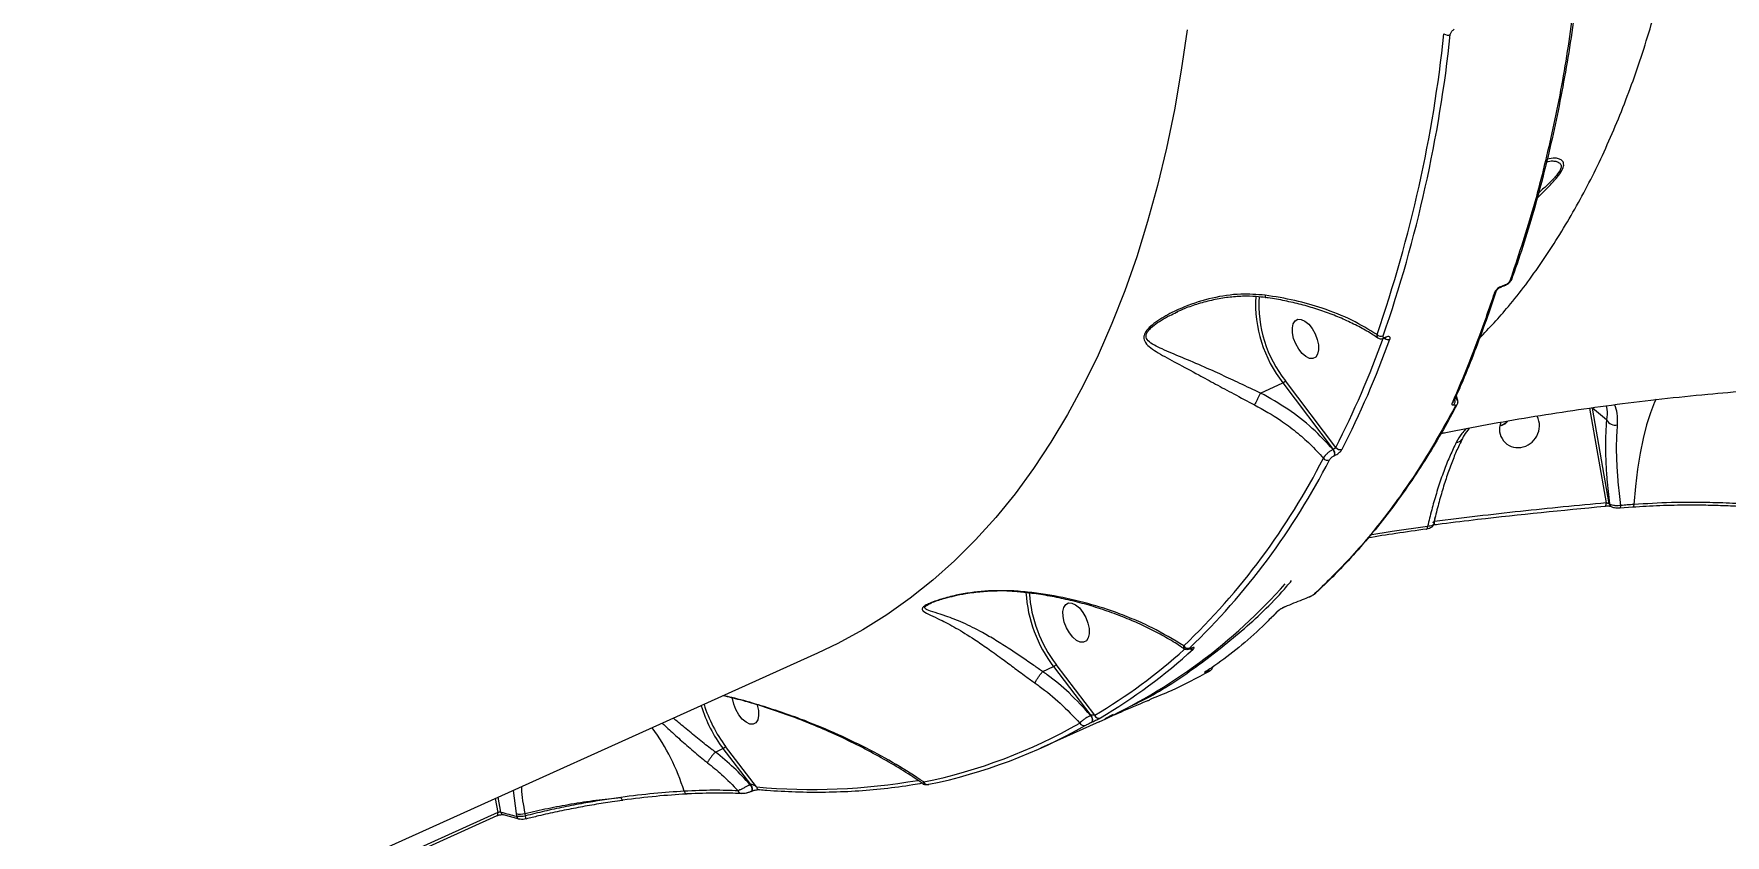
# Model space of a CAD drawing. Header units: millimetres. Extents: x -8422 to 28150, y -6982 to 5510.
# Drawn here: x 3751.2 to 4112, y 1396.4 to 1567.2 of the extents above; entities that cross this region are included whole.
import ezdxf

# ---------------------------------------------------------------- set-up
doc = ezdxf.new("R2010")
doc.units = ezdxf.units.MM
doc.layers.add('DIKOM_ОБЪЕКТ', color=7, linetype='Continuous')
doc.layers.add('DIKOM_РАЗМЕР_ОБЪЕКТА', color=7, linetype='Continuous')
doc.styles.add('style1', font='arial.ttf', dxfattribs={"width": 0.8})
doc.dimstyles.new('1-50', dxfattribs={"dimtxt": 300, "dimasz": 200, "dimexe": 100, "dimexo": 0, "dimgap": 100, "dimtad": 1, "dimdec": 0, "dimtxsty": 'style1', "dimcen": 0, "dimclrd": 7, "dimclre": 7, "dimadec": 1, "dimazin": 2, "dimtfac": 1, "dimtdec": 0, "dimtmove": 1, "dimatfit": 3, "dimfxl": 0, "dimlwd": 25, "dimlwe": 18, "dimarcsym": 0})

# ---------------------------------------------------------------- blocks, each defined once
blk = doc.blocks.new('*D1')
at = {"layer": 'Defpoints', "color": 0, "transparency": 16777216}
for p in [(-5348.28, 1737.01), (6047.45, 1360.22), (6047.45, -3315.33)]:
    blk.add_point(p, dxfattribs=at)
at = {"layer": 'DIKOM_РАЗМЕР_ОБЪЕКТА', "color": 7, "lineweight": 18, "transparency": 16777216}
for p, q in [((-5348.28, 1737.01), (-5348.28, -3415.33)), ((6047.45, 1360.22), (6047.45, -3415.33))]:
    blk.add_line(p, q, dxfattribs=at)
at = {"layer": 'DIKOM_РАЗМЕР_ОБЪЕКТА', "color": 7, "lineweight": 25, "transparency": 16777216}
blk.add_line((-5148.28, -3315.33), (5847.45, -3315.33), dxfattribs=at)
at = {"layer": 'DIKOM_РАЗМЕР_ОБЪЕКТА', "color": 7, "transparency": 16777216}
for points in [[(-5148.28, -3282), (-5148.28, -3348.67), (-5348.28, -3315.33)], [(5847.45, -3282), (5847.45, -3348.67), (6047.45, -3315.33)]]:
    blk.add_solid(points, dxfattribs=at)
at = {"layer": 'DIKOM_РАЗМЕР_ОБЪЕКТА', "color": 0, "transparency": 16777216, "insert": (349.59, -3062.16), "char_height": 300, "attachment_point": 5, "style": 'style1'}
blk.add_mtext('11400', dxfattribs=at)

msp = doc.modelspace()

# ---------------------------------------------------------------- linework, layer by layer
at = {"layer": 'DIKOM_ОБЪЕКТ', "color": 7, "linetype": 'Continuous', "lineweight": 15}
for p, q in [((4065.07, 1513.69), (4064.26, 1513.39)), ((4064.88, 1513.48), (4064.87, 1513.47)), ((3994.99, 1507.86), (3995.27, 1507.98)), ((4039.47, 1502.35), (4039.41, 1502.33)), ((4039.65, 1502.56), (4039.58, 1502.53)), ((4012.88, 1490.65), (4017.66, 1492.8)), ((4017.66, 1492.8), (4028.39, 1478.64)), ((4028.94, 1479.07), (4018.18, 1493.26)), ((4054.62, 1490.05), (4054.9, 1489.1)), ((4083.05, 1487.46), (4086.62, 1467.23)), ((4086.69, 1484.92), (4083.68, 1487.45)), ((4087.28, 1467.02), (4083.68, 1487.45)), ((4028.39, 1478.64), (4028.35, 1478.62)), ((4028.64, 1477.29), (4028.69, 1477.31)), ((4087.29, 1467.01), (4087.28, 1467.02)), ((4092.3, 1466.33), (4089.52, 1466.12)), ((4048.31, 1461.66), (4048.3, 1461.66)), ((4050.01, 1463.26), (4050.15, 1464.17)), ((4024.7, 1448.05), (4024.64, 1447.99)), ((3942.49, 1445.81), (3942.65, 1445.87)), ((4016.54, 1444.13), (4015.48, 1443.04)), ((3998.02, 1436.17), (3997.94, 1436.13)), ((3998.09, 1436.22), (3998.01, 1436.18)), ((3998.1, 1436.2), (3998.01, 1436.17)), ((3918.39, 1435.17), (3678.02, 1326.84)), ((3966.43, 1431.27), (3968.74, 1432.31)), ((3968.74, 1432.31), (3976.66, 1421.92)), ((3977.51, 1421.95), (3969.26, 1432.76)), ((3966.43, 1431.27), (3966.43, 1431.26)), ((4001.03, 1431.15), (4001.16, 1431.22)), ((4001.91, 1431.31), (4001.98, 1431.35)), ((3976.66, 1421.92), (3976.63, 1421.91)), ((3979.74, 1421.29), (3981.53, 1422.15)), ((3978.46, 1420.56), (3965.92, 1414.91)), ((3976.81, 1420.44), (3976.83, 1420.45)), ((3896.61, 1414.1), (3898.23, 1414.83)), ((3898.23, 1414.83), (3904.11, 1407.17)), ((3905.36, 1406.67), (3898.75, 1415.29)), ((3896.61, 1414.1), (3896.61, 1414.1)), ((3904.11, 1407.17), (3904.04, 1407.13)), ((3849.63, 1404.18), (3850.18, 1401.18)), ((3850.87, 1401.31), (3850.28, 1404.47)), ((3853.45, 1405.9), (3854.1, 1400.97)), ((3890.49, 1405.16), (3890.23, 1405.15)), ((3902.12, 1405.26), (3902.14, 1405.26)), ((3904.26, 1405.68), (3904.19, 1405.65)), ((3850.18, 1401.18), (3825.39, 1390.01)), ((3849.99, 1400.47), (3825.5, 1389.43)), ((3854.73, 1399.8), (3851.38, 1400.69)), ((3854.1, 1400.97), (3854.2, 1400.42)), ((3856.12, 1400.49), (3856.03, 1401))]:
    msp.add_line(p, q, dxfattribs=at)
at = {"layer": 'DIKOM_ОБЪЕКТ', "color": 7, "linetype": 'Continuous', "lineweight": 15, "flags": 128}
for points in [[(3997.24, 1568.06), (3995.99, 1559.46), (3994.51, 1551.06), (3992.82, 1542.88), (3990.92, 1534.92), (3988.8, 1527.2), (3986.47, 1519.71), (3983.93, 1512.47), (3981.18, 1505.48), (3978.23, 1498.74), (3975.08, 1492.28), (3971.73, 1486.08), (3968.18, 1480.16), (3964.44, 1474.53), (3960.52, 1469.18), (3956.4, 1464.12), (3952.11, 1459.36), (3947.64, 1454.9), (3942.99, 1450.75), (3938.18, 1446.9), (3933.2, 1443.37), (3928.06, 1440.16), (3922.76, 1437.26), (3918.39, 1435.17)], [(4023.16, 1505.31), (4023.9, 1504.39), (4024.52, 1503.29), (4024.98, 1502.1), (4025.23, 1500.91), (4025.26, 1499.83), (4025.06, 1498.95), (4024.66, 1498.32), (4024.07, 1498.01), (4023.35, 1498.04), (4022.57, 1498.41), (4021.77, 1499.08), (4021.03, 1500), (4020.41, 1501.11), (4019.95, 1502.3), (4019.7, 1503.48), (4019.67, 1504.56), (4019.87, 1505.44), (4020.27, 1506.07), (4020.86, 1506.38), (4021.58, 1506.35), (4022.36, 1505.98), (4023.16, 1505.31)], [(4097.25, 1489.34), (4096.95, 1488.69), (4096.04, 1486.44), (4095.21, 1483.86), (4094.47, 1480.98), (4093.83, 1477.81), (4093.28, 1474.39), (4092.84, 1470.74), (4092.51, 1466.89)], [(4055.82, 1480.79), (4055.82, 1480.79), (4055.8, 1480.75)], [(4086.3, 1466.54), (4086.36, 1466.51), (4086.39, 1466.51)], [(4086.39, 1466.51), (4086.42, 1466.52), (4086.47, 1466.56), (4086.52, 1466.64), (4086.56, 1466.75), (4086.59, 1466.89), (4086.61, 1467.05), (4086.62, 1467.23)], [(4089.52, 1466.12), (4089.54, 1466.12), (4089.58, 1466.15), (4089.62, 1466.21), (4089.66, 1466.29), (4089.69, 1466.4), (4089.71, 1466.53), (4089.72, 1466.67)], [(4092.51, 1466.89), (4092.16, 1466.86), (4091.81, 1466.83), (4091.46, 1466.81), (4091.12, 1466.78), (4090.77, 1466.75), (4090.42, 1466.73), (4090.07, 1466.7), (4089.72, 1466.67)], [(4092.51, 1466.89), (4092.49, 1466.74), (4092.47, 1466.61), (4092.44, 1466.51), (4092.41, 1466.42), (4092.37, 1466.37), (4092.32, 1466.34), (4092.3, 1466.33)], [(4048.53, 1462.21), (4040.97, 1461.11), (4036.18, 1460.37)], [(4048.31, 1461.65), (4048.33, 1461.65), (4048.38, 1461.69), (4048.43, 1461.74), (4048.47, 1461.83), (4048.5, 1461.93), (4048.52, 1462.06), (4048.53, 1462.21)], [(4049.81, 1462.54), (4049.84, 1462.55), (4049.89, 1462.59), (4049.93, 1462.67), (4049.97, 1462.78), (4049.99, 1462.92), (4050.01, 1463.08), (4050.01, 1463.26)], [(3974.24, 1444.82), (3974.98, 1443.89), (3975.6, 1442.79), (3976.06, 1441.6), (3976.31, 1440.42), (3976.34, 1439.34), (3976.14, 1438.45), (3975.74, 1437.83), (3975.15, 1437.52), (3974.44, 1437.55), (3973.65, 1437.91), (3972.85, 1438.59), (3972.11, 1439.51), (3971.49, 1440.61), (3971.03, 1441.8), (3970.78, 1442.99), (3970.75, 1444.06), (3970.95, 1444.95), (3971.35, 1445.58), (3971.94, 1445.89), (3972.66, 1445.86), (3973.44, 1445.49), (3974.24, 1444.82)], [(4018.12, 1445.08), (4018.07, 1445.04), (4018.03, 1445.03)], [(3997.94, 1436.13), (3997.96, 1436.14), (3998.01, 1436.18)], [(3998.01, 1436.17), (3998.04, 1436.18), (3998.09, 1436.22)], [(3905.55, 1424.14), (3905.55, 1424.13), (3905.81, 1422.95), (3905.83, 1421.87), (3905.64, 1420.98), (3905.23, 1420.36), (3904.64, 1420.05), (3903.93, 1420.07), (3903.14, 1420.44), (3902.34, 1421.11), (3901.6, 1422.04), (3900.98, 1423.14), (3900.52, 1424.33), (3900.27, 1425.51), (3900.26, 1425.62)], [(3976.63, 1421.91), (3976.76, 1421.71), (3976.87, 1421.49), (3976.94, 1421.27), (3976.99, 1421.05), (3977, 1420.84), (3976.97, 1420.67), (3976.9, 1420.53), (3976.81, 1420.44)], [(3976.66, 1421.92), (3976.79, 1421.72), (3976.89, 1421.51), (3976.97, 1421.28), (3977.01, 1421.06), (3977.02, 1420.85), (3976.99, 1420.68), (3976.93, 1420.54), (3976.83, 1420.45)], [(3904.04, 1407.13), (3904.19, 1406.9), (3904.3, 1406.64), (3904.38, 1406.38), (3904.4, 1406.13), (3904.38, 1405.91), (3904.31, 1405.75), (3904.19, 1405.65), (3904.18, 1405.65)], [(3904.11, 1407.17), (3904.25, 1406.93), (3904.37, 1406.67), (3904.45, 1406.41), (3904.47, 1406.16), (3904.45, 1405.94), (3904.37, 1405.78), (3904.26, 1405.68), (3904.26, 1405.68)], [(3876.77, 1403.85), (3876.79, 1403.85), (3876.85, 1403.86), (3876.9, 1403.91)], [(3889.95, 1405.75), (3890.01, 1405.59), (3890.09, 1405.45), (3890.18, 1405.33), (3890.27, 1405.24), (3890.38, 1405.19), (3890.48, 1405.17), (3890.49, 1405.17)], [(3890.49, 1405.17), (3890.59, 1405.19), (3890.69, 1405.24)], [(3856.19, 1399.87), (3856.19, 1399.86), (3856.18, 1399.86)]]:
    msp.add_lwpolyline(points, dxfattribs=at)
at = {"layer": 'DIKOM_ОБЪЕКТ', "color": 7, "linetype": 'Continuous', "lineweight": 15}
for centre, radius, start, end in [((3764.12, 1597.72), 289.5, 340.9284, 353.9568), ((3764.84, 1597.62), 290.13, 340.9282, 353.9568), ((4052.83, 1568.38), 1.41, 234.4086, 292.2367), ((4062.49, 1512.6), 0.673, 290.8772, 341.731), ((4063.93, 1513.49), 0.35, 292.3125, 342.4834), ((4064.73, 1513.8), 0.355, 295.2848, 342.2457), ((4065.87, 1515.21), 0.652, 289.3244, 340.1293), ((4039.2, 1509.68), 27.37, 176.7221, 218.072), ((4038.76, 1509.51), 26.22, 176.2484, 218.3112), ((3846.56, 1572.17), 204.77, 332.9569, 340.1014), ((3847.46, 1571.98), 205.26, 332.9567, 340.1013), ((4038.61, 1503.96), 1.22, 223.5132, 290.8799), ((4040.03, 1503.23), 1.19, 232.7143, 291.3408), ((4039.26, 1502.62), 0.333, 296.6057, 344.107), ((4039.33, 1502.65), 0.333, 295.7153, 344.0647), ((4053.47, 1489.2), 0.728, 292.211, 336.8666), ((4053.21, 1488.84), 1.17, 322.0743, 23.3035), ((4054.17, 1488.46), 0.685, 290.4597, 332.2626), ((4067.76, 1482.92), 3.91, 157.6603, 279.2305), ((4067.71, 1483.68), 4.67, 278.3855, 25.5962), ((4088.6, 1486), 2.19, 209.6405, 281.2896), ((4054.64, 1481.51), 1.38, 269.4897, 326.9634), ((3893.16, 1544.7), 149.46, 313.7447, 332.9604), ((3894.16, 1544.49), 149.79, 313.7448, 332.9604), ((4027.18, 1477.47), 1.15, 218.7379, 290.3273), ((4027.26, 1477.68), 1.44, 344.2952, 40.7036), ((4027.3, 1477.7), 1.44, 344.2887, 40.7102), ((4029.88, 1479.74), 1.16, 215.6865, 290.2665), ((4088.15, 1467.17), 0.875, 190.146, 231.8328), ((4088.13, 1467.15), 0.846, 189.3867, 233.2409), ((3991.94, 1449.94), 29.15, 183.5647, 217.2368), ((3991.79, 1449.88), 28.29, 183.7235, 217.2209), ((3928.98, 1528.76), 118.98, 294.5747, 318.5424), ((4024.17, 1448.48), 0.711, 291.4218, 313.379), ((4016.03, 1444.75), 0.825, 294.3359, 316.5329), ((3917.67, 1523.37), 117.76, 300.5401, 312.1002), ((3918.66, 1523.19), 118.19, 300.5441, 312.5129), ((3997.39, 1437.24), 1.02, 210.3244, 289.7206), ((3998.19, 1436.9), 0.896, 245.6497, 292.4802), ((4001.29, 1431.7), 0.526, 303.7328, 355.0486), ((3923.05, 1433.26), 30.91, 197.4749, 216.5931), ((3922.88, 1433.19), 30.04, 197.2818, 216.5671), ((3978.4, 1422.31), 0.968, 202.2471, 289.3858), ((3844.26, 1391.27), 47.93, 17.5851, 35.7712), ((3918.34, 1518.39), 112.97, 281.5936, 299.7119), ((3919.39, 1518.13), 113.22, 281.5936, 299.712), ((3975.19, 1420.69), 0.952, 205.6949, 289.7696), ((3917.25, 1537.87), 131.74, 264.8225, 279.843), ((3941.85, 1408.02), 0.858, 199.9752, 290.4542), ((3877.28, 1404.51), 0.829, 184.8558, 232.8026), ((3902.23, 1406.04), 0.792, 195.2318, 261.8479), ((3906.17, 1406.85), 0.831, 192.3848, 261.9914), ((3849.6, 1400.96), 0.629, 309.144, 20.8884), ((3900.75, 1582.24), 187.69, 254.5848, 255.6382), ((3851.61, 1401.41), 0.755, 188.0547, 252.0574), ((3855, 1404.79), 3.93, 256.6804, 285.1306), ((3854.96, 1400.53), 0.764, 188.5392, 252.9702), ((3854.42, 1399.98), 1.77, 356.4342, 16.8363)]:
    msp.add_arc(centre, radius, start, end, dxfattribs=at)
for points, knots in [([(4059.57, 1502.31), (4061.66, 1504.52), (4066.4, 1509.55), (4073.04, 1518.56), (4079.64, 1529.03), (4085.61, 1540.53), (4090.93, 1553), (4095.56, 1566.45), (4099.48, 1580.88), (4102.63, 1596.27), (4104.99, 1612.7), (4106.5, 1629.92), (4107.13, 1647.53), (4106.93, 1665.33), (4105.97, 1683.24), (4104.24, 1701.74), (4101.73, 1720.8), (4098.42, 1740.36), (4094.41, 1759.87), (4089.77, 1779.27), (4084.54, 1798.48), (4078.63, 1817.94), (4072.01, 1837.58), (4064.76, 1857.37), (4059.41, 1870.47), (4056.74, 1877.01)], [0, 0, 0, 0, 0.033609, 0.076307, 0.119037, 0.161734, 0.205664, 0.24963, 0.293559, 0.339077, 0.384596, 0.430768, 0.476941, 0.520306, 0.563706, 0.607073, 0.651703, 0.696369, 0.741, 0.783581, 0.826194, 0.868776, 0.912506, 0.95627, 1, 1, 1, 1]), ([(4080.37, 1578.48), (4079.62, 1572.74), (4078.14, 1561.27), (4074.91, 1544.95), (4070.99, 1529.25), (4067.72, 1519.48), (4066.08, 1514.59)], [0, 0, 0, 0, 0.248478, 0.496954, 0.748478, 1, 1, 1, 1]), ([(4080.68, 1578.29), (4080.42, 1576.11), (4079.82, 1571.02), (4078.64, 1563.24), (4077.18, 1554.91), (4075.53, 1546.8), (4073.69, 1538.9), (4071.66, 1531.19), (4069.42, 1523.7), (4067.68, 1518.3), (4066.63, 1515.47), (4066.46, 1515)], [0, 0, 0, 0, 0.094344, 0.220453, 0.346474, 0.472166, 0.597495, 0.722869, 0.848655, 0.974701, 1, 1, 1, 1]), ([(4053.36, 1567.08), (4053.38, 1567.18), (4053.42, 1567.37), (4053.59, 1567.67), (4053.81, 1567.94), (4054.03, 1568.11), (4054.17, 1568.18), (4054.21, 1568.2)], [0, 0, 0, 0, 0.22882, 0.457846, 0.678501, 0.888372, 1, 1, 1, 1]), ([(4071.87, 1532.16), (4072, 1532.3), (4072.9, 1533.2), (4074.4, 1534.71), (4076.13, 1536.59), (4077.26, 1538.14), (4077.67, 1539.38), (4077.35, 1540.16), (4076.64, 1540.58), (4075.55, 1540.82), (4074.61, 1540.62), (4074.02, 1540.5)], [0, 0, 0, 0, 0.024848, 0.171014, 0.291976, 0.388207, 0.485182, 0.59712, 0.703337, 0.811914, 1, 1, 1, 1]), ([(4073.91, 1540), (4074.35, 1540.07), (4075.11, 1540.2), (4076.07, 1540.03), (4076.76, 1539.7), (4077.09, 1539.09), (4076.89, 1538.39), (4076.48, 1537.65), (4075.68, 1536.62), (4074.17, 1535.11), (4072.91, 1533.97), (4072.24, 1533.35), (4072.17, 1533.28)], [0, 0, 0, 0, 0.15566, 0.270889, 0.385729, 0.504575, 0.587208, 0.60831, 0.712065, 0.84696, 0.98284, 1, 1, 1, 1]), ([(4013.85, 1511.52), (4012.12, 1511.65), (4008.35, 1511.92), (4002.53, 1511.02), (3997.34, 1509.4), (3993.64, 1507.68), (3991.35, 1506.33), (3989.79, 1505.22), (3988.56, 1504.04), (3988.07, 1503.16), (3987.91, 1502.25), (3988.27, 1501.3), (3989.44, 1500.26), (3991.6, 1498.86), (3994.95, 1497.06), (3999.14, 1494.83), (4003.28, 1492.58), (4007.26, 1490.41), (4010.11, 1488.91), (4011.6, 1488.13)], [0, 0, 0, 0, 0.079019, 0.172179, 0.268059, 0.328729, 0.361059, 0.393899, 0.422332, 0.451318, 0.459943, 0.498992, 0.544605, 0.591436, 0.68762, 0.786581, 0.854676, 0.924445, 1, 1, 1, 1]), ([(4062.73, 1511.97), (4062.6, 1511.57), (4061.93, 1509.56), (4060.18, 1504.47), (4057.37, 1496.92), (4054.95, 1491.33), (4053.74, 1488.52)], [0, 0, 0, 0, 0.048064, 0.240322, 0.619879, 1, 1, 1, 1]), ([(4063.12, 1512.38), (4063.09, 1512.27), (4062.31, 1509.82), (4060.7, 1505.24), (4058.26, 1498.71), (4056.06, 1493.26), (4054.64, 1490.1), (4054.12, 1488.92)], [0, 0, 0, 0, 0.013305, 0.287683, 0.562796, 0.837779, 1, 1, 1, 1]), ([(4064.26, 1513.39), (4064.13, 1513.33), (4063.86, 1513.21), (4063.45, 1512.92), (4063.1, 1512.59), (4062.85, 1512.26), (4062.77, 1512.07), (4062.73, 1511.97)], [0, 0, 0, 0, 0.20646, 0.413364, 0.614238, 0.813493, 1, 1, 1, 1]), ([(4064.06, 1513.17), (4064.05, 1513.16), (4064, 1513.15), (4063.84, 1513.07), (4063.63, 1512.93), (4063.41, 1512.76), (4063.25, 1512.59), (4063.16, 1512.45), (4063.12, 1512.38), (4063.13, 1512.39), (4063.13, 1512.39)], [0, 0, 0, 0, 0.030237, 0.183615, 0.344567, 0.507896, 0.670311, 0.80404, 0.947547, 1, 1, 1, 1]), ([(4064.87, 1513.47), (4064.68, 1513.4), (4064.41, 1513.3), (4064.14, 1513.2), (4064.06, 1513.17)], [0, 0, 0, 0, 0.700022, 1, 1, 1, 1]), ([(4066.46, 1514.98), (4066.42, 1514.87), (4066.3, 1514.56), (4065.92, 1514.12), (4065.4, 1513.69), (4065.03, 1513.56), (4064.88, 1513.5)], [0, 0, 0, 0, 0.169646, 0.465026, 0.776138, 1, 1, 1, 1]), ([(4066.08, 1514.59), (4066.06, 1514.55), (4066.01, 1514.43), (4065.86, 1514.23), (4065.63, 1514.01), (4065.35, 1513.81), (4065.16, 1513.73), (4065.07, 1513.69)], [0, 0, 0, 0, 0.148804, 0.34874, 0.557387, 0.779082, 1, 1, 1, 1]), ([(4013.94, 1510.99), (4013.28, 1511.08), (4011.66, 1511.3), (4009, 1511.31), (4005.95, 1511.08), (4002.79, 1510.54), (3999.67, 1509.73), (3997.04, 1508.83), (3995.55, 1508.14), (3994.98, 1507.88)], [0, 0, 0, 0, 0.101945, 0.250279, 0.407055, 0.5713, 0.743565, 0.901893, 1, 1, 1, 1]), ([(4037.73, 1503.12), (4035.99, 1504.17), (4032.47, 1506.31), (4026.46, 1508.69), (4020.21, 1510.5), (4015.99, 1511.18), (4013.85, 1511.52)], [0, 0, 0, 0, 0.262567, 0.532663, 0.763647, 1, 1, 1, 1]), ([(4013.85, 1511.52), (4013.85, 1511.47), (4013.86, 1511.32), (4013.88, 1511.12), (4013.91, 1510.99), (4013.94, 1511.02), (4013.95, 1511.03)], [0, 0, 0, 0, 0.169463, 0.492214, 0.975121, 1, 1, 1, 1]), ([(4037.93, 1502.34), (4037.58, 1502.59), (4036.42, 1503.4), (4034.2, 1504.65), (4031.3, 1506.1), (4028.19, 1507.41), (4024.94, 1508.55), (4021.56, 1509.54), (4018.08, 1510.33), (4015.53, 1510.82), (4014.13, 1510.98), (4013.94, 1511.01)], [0, 0, 0, 0, 0.056736, 0.188933, 0.321428, 0.454226, 0.58703, 0.71832, 0.84912, 0.979485, 1, 1, 1, 1]), ([(4012.88, 1490.65), (4012.88, 1490.65), (4011.4, 1491.33), (4008.58, 1492.66), (4004.58, 1494.54), (4000.41, 1496.42), (3996.05, 1498.28), (3992.54, 1499.72), (3990.18, 1500.85), (3988.89, 1501.68), (3988.42, 1502.5), (3988.52, 1503.24), (3988.74, 1503.68), (3989.28, 1504.36), (3990.2, 1505.19), (3991.74, 1506.22), (3993.36, 1507.15), (3994.49, 1507.64), (3994.99, 1507.86)], [0, 0, 0, 0, 0.000047, 0.10939, 0.209122, 0.311276, 0.452422, 0.597179, 0.662701, 0.72932, 0.782451, 0.793894, 0.823477, 0.832339, 0.870924, 0.916492, 0.963138, 1, 1, 1, 1]), ([(4037.73, 1503.12), (4037.72, 1503), (4037.69, 1502.74), (4037.78, 1502.48), (4037.91, 1502.41), (4037.95, 1502.38)], [0, 0, 0, 0, 0.365452, 0.818547, 1, 1, 1, 1]), ([(4039.41, 1502.33), (4039.37, 1502.31), (4039.15, 1502.2), (4038.76, 1502.13), (4038.28, 1502.16), (4038.05, 1502.31), (4037.96, 1502.37)], [0, 0, 0, 0, 0.081629, 0.481772, 0.795059, 1, 1, 1, 1]), ([(4039.58, 1502.53), (4039.5, 1502.5), (4039.34, 1502.44), (4039.15, 1502.44), (4039.04, 1502.52), (4039, 1502.65), (4039.03, 1502.77), (4039.05, 1502.82)], [0, 0, 0, 0, 0.203966, 0.408041, 0.613485, 0.826547, 1, 1, 1, 1]), ([(4039.6, 1502.4), (4039.6, 1502.4), (4039.61, 1502.4), (4039.56, 1502.39), (4039.5, 1502.36), (4039.47, 1502.35)], [0, 0, 0, 0, 0.187541, 0.667627, 1, 1, 1, 1]), ([(4040.47, 1502.12), (4040.49, 1502.2), (4040.54, 1502.38), (4040.48, 1502.59), (4040.3, 1502.7), (4040.02, 1502.7), (4039.77, 1502.61), (4039.65, 1502.56)], [0, 0, 0, 0, 0.174191, 0.389573, 0.595811, 0.797889, 1, 1, 1, 1]), ([(4012.88, 1490.65), (4012.79, 1490.48), (4012.61, 1490.14), (4012.3, 1489.53), (4011.99, 1488.93), (4011.77, 1488.48), (4011.65, 1488.24), (4011.61, 1488.15), (4011.6, 1488.13)], [0, 0, 0, 0, 0.212717, 0.425414, 0.638119, 0.850809, 0.961926, 1, 1, 1, 1]), ([(4012.88, 1490.65), (4012.88, 1490.65), (4012.88, 1490.65), (4012.88, 1490.65), (4012.88, 1490.65)], [0, 0, 0, 0, 0.611662, 1, 1, 1, 1]), ([(4028.35, 1478.62), (4026.92, 1480.15), (4024.03, 1483.25), (4018.81, 1487.34), (4014.87, 1489.54), (4012.88, 1490.65)], [0, 0, 0, 0, 0.325732, 0.659683, 1, 1, 1, 1]), ([(4018.18, 1493.26), (4018.18, 1493.25), (4018.16, 1493.22), (4018.13, 1493.17), (4018.06, 1493.08), (4017.93, 1492.97), (4017.79, 1492.87), (4017.7, 1492.82), (4017.66, 1492.8)], [0, 0, 0, 0, 0.070265, 0.14139, 0.356141, 0.570684, 0.785311, 1, 1, 1, 1]), ([(4116.94, 1491.1), (4114.04, 1490.85), (4107.83, 1490.33), (4098.49, 1489.35), (4088.91, 1488.2), (4079.5, 1486.9), (4070.25, 1485.46), (4061.22, 1483.88), (4054.91, 1482.71), (4051.68, 1482.03), (4051.33, 1481.95)], [0, 0, 0, 0, 0.125912, 0.269276, 0.41242, 0.555345, 0.698058, 0.840561, 0.982867, 1, 1, 1, 1]), ([(4011.6, 1488.13), (4013.5, 1487.07), (4016.59, 1485.36), (4020.47, 1482.43), (4023.55, 1479.75), (4025.36, 1477.77), (4026.28, 1476.76)], [0, 0, 0, 0, 0.342216, 0.557265, 0.774606, 1, 1, 1, 1]), ([(4054.41, 1487.82), (4052.27, 1483.97), (4048.01, 1476.28), (4040.78, 1465.86), (4032.99, 1456.22), (4027.28, 1450.62), (4024.43, 1447.82)], [0, 0, 0, 0, 0.248615, 0.497232, 0.748616, 1, 1, 1, 1]), ([(4054.76, 1488.15), (4053.81, 1486.37), (4051.75, 1482.54), (4048.38, 1476.94), (4044.69, 1471.3), (4040.84, 1465.94), (4036.82, 1460.84), (4032.64, 1456.01), (4028.61, 1451.72), (4025.9, 1449.17), (4024.7, 1448.05)], [0, 0, 0, 0, 0.112884, 0.243969, 0.374886, 0.505396, 0.635547, 0.765822, 0.896504, 1, 1, 1, 1]), ([(4053.74, 1488.52), (4053.72, 1488.44), (4053.66, 1488.28), (4053.77, 1488.14), (4053.95, 1488.1), (4054.1, 1488.11), (4054.14, 1488.12)], [0, 0, 0, 0, 0.292763, 0.584945, 0.881996, 1, 1, 1, 1]), ([(4054.14, 1488.12), (4054.19, 1488.12), (4054.3, 1488.13), (4054.42, 1488.09), (4054.47, 1487.98), (4054.43, 1487.87), (4054.41, 1487.82)], [0, 0, 0, 0, 0.18365, 0.462679, 0.730922, 1, 1, 1, 1]), ([(4054.86, 1489.08), (4054.84, 1489.15), (4054.79, 1489.32), (4054.53, 1489.45), (4054.29, 1489.47), (4054.2, 1489.48)], [0, 0, 0, 0, 0.300825, 0.744309, 1, 1, 1, 1]), ([(4054.87, 1489.09), (4054.9, 1488.98), (4054.96, 1488.75), (4054.9, 1488.41), (4054.81, 1488.22), (4054.76, 1488.13)], [0, 0, 0, 0, 0.330304, 0.69098, 1, 1, 1, 1]), ([(4086.61, 1487.85), (4086.67, 1487.62), (4086.89, 1486.82), (4086.77, 1485.71), (4086.69, 1484.92)], [0, 0, 0, 0, 0.285285, 1, 1, 1, 1]), ([(4089.03, 1483.85), (4089.06, 1484.71), (4089.11, 1486.35), (4088.66, 1487.54), (4088.44, 1488.1)], [0, 0, 0, 0, 0.526038, 1, 1, 1, 1]), ([(4056.66, 1482.99), (4056.36, 1482.67), (4055.54, 1481.78), (4054.98, 1480.77), (4054.63, 1480.12)], [0, 0, 0, 0, 0.360407, 1, 1, 1, 1]), ([(4057.38, 1483.13), (4056.99, 1482.64), (4056.37, 1481.88), (4055.99, 1481.06), (4055.85, 1480.77)], [0, 0, 0, 0, 0.645028, 1, 1, 1, 1]), ([(4064.01, 1483.68), (4064.14, 1483.71), (4064.73, 1483.86), (4065.33, 1484.23), (4065.65, 1484.63), (4065.65, 1484.63)], [0, 0, 0, 0, 0.213919, 0.989955, 1, 1, 1, 1]), ([(4065.58, 1484.62), (4065.29, 1484.35), (4064.82, 1483.92), (4064.23, 1483.75), (4064.01, 1483.69)], [0, 0, 0, 0, 0.625757, 1, 1, 1, 1]), ([(4086.69, 1484.92), (4086.62, 1484.02), (4086.48, 1482.23), (4086.43, 1479.18), (4086.51, 1475.87), (4086.75, 1471.85), (4087.1, 1468.79), (4087.29, 1467.01)], [0, 0, 0, 0, 0.18256, 0.36512, 0.553031, 0.740945, 1, 1, 1, 1]), ([(4089.72, 1466.67), (4089.52, 1468.37), (4089.16, 1471.5), (4088.89, 1475.68), (4088.78, 1479.87), (4088.93, 1482.39), (4089.03, 1483.85)], [0, 0, 0, 0, 0.258078, 0.475005, 0.694075, 1, 1, 1, 1]), ([(4054.63, 1480.12), (4054.19, 1479.22), (4053.32, 1477.42), (4052.09, 1474.36), (4050.92, 1471.04), (4049.87, 1467.56), (4049.08, 1464.58), (4048.67, 1462.8), (4048.53, 1462.21)], [0, 0, 0, 0, 0.182796, 0.365595, 0.553747, 0.741904, 0.914192, 1, 1, 1, 1]), ([(4055.84, 1480.73), (4055.58, 1480.22), (4054.93, 1478.9), (4053.93, 1476.5), (4052.83, 1473.57), (4051.8, 1470.41), (4050.85, 1467.04), (4050.17, 1464.44), (4049.85, 1462.93), (4049.79, 1462.64)], [0, 0, 0, 0, 0.107519, 0.2756, 0.445372, 0.616401, 0.788223, 0.960372, 1, 1, 1, 1]), ([(4028.35, 1478.62), (4028.23, 1478.56), (4027.94, 1478.4), (4027.45, 1478.06), (4026.94, 1477.61), (4026.52, 1477.15), (4026.36, 1476.89), (4026.28, 1476.76)], [0, 0, 0, 0, 0.142371, 0.357264, 0.57168, 0.785729, 1, 1, 1, 1]), ([(4027.58, 1476.4), (4027.62, 1476.46), (4027.7, 1476.59), (4027.92, 1476.81), (4028.18, 1477.03), (4028.43, 1477.19), (4028.58, 1477.26), (4028.64, 1477.29)], [0, 0, 0, 0, 0.214299, 0.428435, 0.642916, 0.857727, 1, 1, 1, 1]), ([(4028.94, 1479.07), (4028.92, 1479.04), (4028.87, 1478.98), (4028.76, 1478.87), (4028.63, 1478.77), (4028.5, 1478.69), (4028.42, 1478.65), (4028.39, 1478.64)], [0, 0, 0, 0, 0.215094, 0.430104, 0.644814, 0.859216, 1, 1, 1, 1]), ([(4028.69, 1477.31), (4028.78, 1477.36), (4029, 1477.46), (4029.38, 1477.71), (4029.77, 1478.03), (4030.1, 1478.36), (4030.22, 1478.56), (4030.28, 1478.66)], [0, 0, 0, 0, 0.14079, 0.355294, 0.570033, 0.784939, 1, 1, 1, 1]), ([(4050, 1462.6), (4050.54, 1462.67), (4053.59, 1463.06), (4065.69, 1464.53), (4077.26, 1465.66), (4086.3, 1466.54)], [0, 0, 0, 0, 0.044441, 0.25287, 1, 1, 1, 1]), ([(4086.62, 1467.23), (4080.52, 1466.65), (4068.31, 1465.5), (4056.11, 1464.01), (4050.01, 1463.26)], [0, 0, 0, 0, 0.499917, 1, 1, 1, 1]), ([(4087.69, 1466.43), (4087.69, 1466.43), (4087.7, 1466.42), (4087.64, 1466.44), (4087.52, 1466.47), (4087.29, 1466.51), (4086.98, 1466.53), (4086.65, 1466.53), (4086.46, 1466.51), (4086.39, 1466.5)], [0, 0, 0, 0, 0.046597, 0.145391, 0.270025, 0.435347, 0.634684, 0.861447, 1, 1, 1, 1]), ([(4087.28, 1467.02), (4087.27, 1467.02), (4087.24, 1467.04), (4087.13, 1467.08), (4086.98, 1467.13), (4086.8, 1467.19), (4086.68, 1467.22), (4086.62, 1467.23)], [0, 0, 0, 0, 0.127727, 0.330886, 0.543778, 0.768154, 1, 1, 1, 1]), ([(4089.72, 1466.67), (4089.55, 1466.65), (4089.15, 1466.6), (4088.61, 1466.61), (4088.09, 1466.67), (4087.65, 1466.78), (4087.39, 1466.92), (4087.3, 1467), (4087.29, 1467.01)], [0, 0, 0, 0, 0.180479, 0.402902, 0.531001, 0.749634, 0.966413, 1, 1, 1, 1]), ([(4087.63, 1466.46), (4087.63, 1466.47), (4087.62, 1466.47), (4087.62, 1466.47), (4087.62, 1466.47)], [0, 0, 0, 0, 0.784325, 1, 1, 1, 1]), ([(4088.98, 1466.11), (4088.97, 1466.11), (4088.75, 1466.1), (4088.32, 1466.17), (4087.9, 1466.26), (4087.67, 1466.45), (4087.63, 1466.48)], [0, 0, 0, 0, 0.028285, 0.405583, 0.877573, 1, 1, 1, 1]), ([(4089.52, 1466.12), (4089.51, 1466.12), (4089.34, 1466.1), (4089.15, 1466.1), (4088.98, 1466.11)], [0, 0, 0, 0, 0.06217, 1, 1, 1, 1]), ([(4092.23, 1466.36), (4094.17, 1466.48), (4098.07, 1466.73), (4103.51, 1466.83), (4108.37, 1466.79), (4112.65, 1466.66), (4116.92, 1466.43), (4121.13, 1466.12), (4125.19, 1465.73), (4129.13, 1465.27), (4132.95, 1464.75), (4136.58, 1464.18), (4139.96, 1463.58), (4143.12, 1462.96), (4146.04, 1462.32), (4149.22, 1461.56), (4150.99, 1461.03), (4152.06, 1460.72)], [0, 0, 0, 0, 0.08537, 0.171961, 0.23218, 0.2924, 0.354376, 0.416354, 0.476622, 0.536891, 0.598919, 0.660946, 0.721189, 0.781432, 0.843426, 0.905421, 1, 1, 1, 1]), ([(4155.11, 1460.03), (4154.47, 1460.29), (4153.18, 1460.81), (4150.46, 1461.64), (4147.28, 1462.48), (4143.67, 1463.32), (4139.6, 1464.14), (4135.12, 1464.92), (4130.29, 1465.63), (4125.17, 1466.25), (4119.81, 1466.75), (4114.3, 1467.11), (4107.84, 1467.35), (4100.47, 1467.36), (4095.16, 1467.04), (4092.51, 1466.89)], [0, 0, 0, 0, 0.07661, 0.153217, 0.224232, 0.295474, 0.366489, 0.437486, 0.508712, 0.579709, 0.650698, 0.721912, 0.792901, 0.896451, 1, 1, 1, 1]), ([(4048.31, 1461.65), (4046.12, 1461.34), (4041.94, 1460.76), (4037.8, 1460.08), (4035.83, 1459.76)], [0, 0, 0, 0, 0.522817, 1, 1, 1, 1]), ([(4049.76, 1462.67), (4049.76, 1462.64), (4049.75, 1462.49), (4049.61, 1462.27), (4049.39, 1462.03), (4049.1, 1461.85), (4048.76, 1461.73), (4048.47, 1461.68), (4048.31, 1461.66)], [0, 0, 0, 0, 0.04922, 0.219653, 0.380026, 0.547603, 0.769527, 1, 1, 1, 1]), ([(4049.75, 1462.66), (4049.73, 1462.61), (4049.7, 1462.52), (4049.48, 1462.38), (4049.12, 1462.26), (4048.73, 1462.22), (4048.53, 1462.21)], [0, 0, 0, 0, 0.208947, 0.393987, 0.695032, 1, 1, 1, 1]), ([(4050.01, 1463.26), (4049.95, 1463.23), (4049.84, 1463.18), (4049.72, 1463.09), (4049.65, 1463.02), (4049.65, 1463), (4049.65, 1462.99)], [0, 0, 0, 0, 0.298676, 0.587778, 0.862185, 1, 1, 1, 1]), ([(3985.42, 1424.03), (3986.27, 1424.43), (3990.8, 1426.58), (3998.48, 1431.62), (4008.32, 1439.29), (4015.32, 1445.69), (4018.83, 1449.85), (4019.51, 1450.66)], [0, 0, 0, 0, 0.0664, 0.354495, 0.64259, 0.930223, 1, 1, 1, 1]), ([(3960.23, 1448.46), (3958.18, 1448.51), (3954.03, 1448.61), (3948.86, 1447.78), (3945.32, 1446.89), (3943.36, 1446.24), (3942.04, 1445.72), (3941.09, 1445.2), (3940.6, 1444.68), (3940.75, 1444.36), (3941.27, 1443.89), (3942.42, 1443.33), (3944.74, 1442.25), (3947.86, 1440.63), (3951.31, 1438.51), (3954.63, 1436.25), (3957.42, 1434.24), (3960.18, 1432.19), (3962.58, 1430.39), (3964.12, 1429.28), (3964.77, 1428.81)], [0, 0, 0, 0, 0.09521, 0.192958, 0.244802, 0.271069, 0.298171, 0.324291, 0.350389, 0.391076, 0.401942, 0.471965, 0.54381, 0.639396, 0.737852, 0.798855, 0.861365, 0.911375, 0.962837, 1, 1, 1, 1]), ([(3960.25, 1448.32), (3960.15, 1448.33), (3958.98, 1448.46), (3956.68, 1448.46), (3953.37, 1448.31), (3950.29, 1447.9), (3947.67, 1447.4), (3945.71, 1446.91), (3944.23, 1446.47), (3943.23, 1446.12), (3942.8, 1445.93), (3942.65, 1445.86)], [0, 0, 0, 0, 0.017101, 0.189442, 0.368655, 0.554643, 0.694155, 0.806591, 0.89187, 0.962951, 1, 1, 1, 1]), ([(3996.5, 1436.73), (3994.32, 1438.06), (3991.02, 1440.08), (3985.97, 1442.36), (3981.18, 1444.24), (3975.21, 1446.1), (3969.17, 1447.4), (3964.13, 1448.14), (3961.53, 1448.36), (3960.23, 1448.46)], [0, 0, 0, 0, 0.222714, 0.336734, 0.450748, 0.631004, 0.813278, 0.906647, 1, 1, 1, 1]), ([(3960.23, 1448.46), (3960.23, 1448.44), (3960.24, 1448.36), (3960.24, 1448.29), (3960.25, 1448.31), (3960.26, 1448.32)], [0, 0, 0, 0, 0.280594, 0.912715, 1, 1, 1, 1]), ([(3996.57, 1436.11), (3996.42, 1436.22), (3995.34, 1436.99), (3993.09, 1438.34), (3989.83, 1440.13), (3986.32, 1441.79), (3982.63, 1443.31), (3978.79, 1444.66), (3974.87, 1445.83), (3970.94, 1446.79), (3967.02, 1447.54), (3963.46, 1448.05), (3961.21, 1448.23), (3960.25, 1448.31)], [0, 0, 0, 0, 0.016056, 0.11967, 0.223802, 0.328438, 0.433545, 0.538911, 0.64146, 0.741398, 0.838235, 0.931763, 1, 1, 1, 1]), ([(4023.33, 1447.18), (4022.81, 1446.97), (4021.06, 1446.28), (4019.33, 1445.58), (4018.12, 1445.08)], [0, 0, 0, 0, 0.29964, 1, 1, 1, 1]), ([(4024.65, 1447.97), (4024.6, 1447.92), (4024.46, 1447.78), (4024.15, 1447.58), (4023.73, 1447.34), (4023.41, 1447.19), (4023.25, 1447.13), (4023.21, 1447.11)], [0, 0, 0, 0, 0.139956, 0.436342, 0.673044, 0.920255, 1, 1, 1, 1]), ([(4024.43, 1447.82), (4024.42, 1447.82), (4024.37, 1447.77), (4024.25, 1447.68), (4024.05, 1447.54), (4023.81, 1447.4), (4023.56, 1447.27), (4023.41, 1447.21), (4023.33, 1447.18)], [0, 0, 0, 0, 0.035456, 0.25733, 0.448214, 0.628159, 0.814364, 1, 1, 1, 1]), ([(3966.43, 1431.26), (3966.43, 1431.26), (3965.79, 1431.66), (3964.31, 1432.73), (3961.94, 1434.33), (3959.21, 1436.18), (3956.38, 1437.96), (3952.99, 1439.93), (3949.35, 1441.73), (3946.04, 1443.05), (3943.4, 1443.86), (3942.1, 1444.28), (3941.41, 1444.63), (3941.16, 1444.88), (3941.55, 1445.32), (3942.09, 1445.64), (3942.49, 1445.8), (3942.49, 1445.81)], [0, 0, 0, 0, 0.000036, 0.05175, 0.123791, 0.19591, 0.285049, 0.374304, 0.51525, 0.656408, 0.75837, 0.859947, 0.875128, 0.930666, 0.965031, 0.999256, 1, 1, 1, 1]), ([(4016.37, 1443.99), (4016.16, 1443.78), (4015.79, 1443.38), (4015.41, 1443.01), (4015.24, 1442.83)], [0, 0, 0, 0, 0.538528, 1, 1, 1, 1]), ([(4018.12, 1445.08), (4018.01, 1445.03), (4017.78, 1444.93), (4017.41, 1444.74), (4017.06, 1444.53), (4016.74, 1444.31), (4016.5, 1444.13), (4016.41, 1444.03), (4016.37, 1443.99)], [0, 0, 0, 0, 0.164374, 0.32918, 0.489736, 0.661611, 0.8614, 1, 1, 1, 1]), ([(4018.03, 1445.03), (4018.03, 1445.02), (4017.95, 1444.99), (4017.73, 1444.89), (4017.42, 1444.73), (4017.12, 1444.55), (4016.86, 1444.38), (4016.68, 1444.23), (4016.64, 1444.19), (4016.62, 1444.18)], [0, 0, 0, 0, 0.010662, 0.172599, 0.328153, 0.48474, 0.654588, 0.846843, 1, 1, 1, 1]), ([(4015.24, 1442.83), (4014.6, 1442.18), (4012.32, 1439.88), (4008.31, 1436.34), (4004.18, 1433.21), (4001.72, 1431.6), (4001.03, 1431.15)], [0, 0, 0, 0, 0.140867, 0.499716, 0.858565, 1, 1, 1, 1]), ([(3996.5, 1436.73), (3996.49, 1436.7), (3996.43, 1436.54), (3996.42, 1436.31), (3996.47, 1436.14), (3996.56, 1436.11), (3996.56, 1436.11)], [0, 0, 0, 0, 0.082447, 0.56483, 0.981824, 1, 1, 1, 1]), ([(3997.94, 1436.13), (3997.92, 1436.13), (3997.76, 1436.05), (3997.52, 1435.96), (3997.15, 1435.91), (3996.81, 1435.95), (3996.63, 1436.07), (3996.57, 1436.12)], [0, 0, 0, 0, 0.032816, 0.367443, 0.599779, 0.853185, 1, 1, 1, 1]), ([(3998.01, 1436.18), (3997.94, 1436.15), (3997.8, 1436.09), (3997.67, 1436.06), (3997.59, 1436.07), (3997.59, 1436.13), (3997.66, 1436.21), (3997.72, 1436.27), (3997.73, 1436.28)], [0, 0, 0, 0, 0.167363, 0.33443, 0.509126, 0.713083, 0.957667, 1, 1, 1, 1]), ([(3998.53, 1436.07), (3998.54, 1436.08), (3998.64, 1436.17), (3998.75, 1436.3), (3998.75, 1436.39), (3998.63, 1436.41), (3998.41, 1436.35), (3998.2, 1436.26), (3998.09, 1436.22)], [0, 0, 0, 0, 0.039209, 0.287215, 0.495193, 0.670965, 0.835279, 1, 1, 1, 1]), ([(3969.26, 1432.76), (3969.26, 1432.76), (3969.25, 1432.73), (3969.21, 1432.68), (3969.14, 1432.59), (3969.01, 1432.48), (3968.87, 1432.38), (3968.78, 1432.33), (3968.74, 1432.31)], [0, 0, 0, 0, 0.053527, 0.141364, 0.356022, 0.570647, 0.785275, 1, 1, 1, 1]), ([(4002.62, 1432.21), (4002.62, 1432.16), (4002.61, 1432.03), (4002.53, 1431.85), (4002.41, 1431.67), (4002.29, 1431.55), (4002.17, 1431.46), (4002.09, 1431.4), (4002.02, 1431.36), (4001.98, 1431.35)], [0, 0, 0, 0, 0.101892, 0.293192, 0.458385, 0.599242, 0.722863, 0.877094, 1, 1, 1, 1]), ([(3964.77, 1428.81), (3964.77, 1428.83), (3964.82, 1428.94), (3964.96, 1429.23), (3965.26, 1429.72), (3965.64, 1430.28), (3966.05, 1430.83), (3966.3, 1431.12), (3966.43, 1431.26)], [0, 0, 0, 0, 0.025947, 0.209557, 0.407162, 0.60477, 0.802378, 1, 1, 1, 1]), ([(3964.77, 1428.81), (3965.07, 1428.6), (3966.96, 1427.25), (3970.34, 1424.52), (3972.98, 1421.71), (3974.33, 1420.28)], [0, 0, 0, 0, 0.084987, 0.533468, 1, 1, 1, 1]), ([(3976.63, 1421.91), (3975.15, 1423.54), (3972.33, 1426.63), (3968.71, 1429.61), (3966.74, 1431.04), (3966.43, 1431.27)], [0, 0, 0, 0, 0.484342, 0.918522, 1, 1, 1, 1]), ([(4001.91, 1431.31), (3999.25, 1429.86), (3995.11, 1427.62), (3990.75, 1425.89), (3989.2, 1425.27)], [0, 0, 0, 0, 0.644039, 1, 1, 1, 1]), ([(4001.03, 1431.15), (4000.98, 1431.11), (4000.88, 1431.04), (4000.96, 1431.04), (4001.19, 1431.11), (4001.46, 1431.22), (4001.58, 1431.26)], [0, 0, 0, 0, 0.259146, 0.517744, 0.781257, 1, 1, 1, 1]), ([(4001.16, 1431.22), (4001.15, 1431.22), (4001.13, 1431.2), (4001.14, 1431.21), (4001.15, 1431.22)], [0, 0, 0, 0, 0.317859, 1, 1, 1, 1]), ([(4001.58, 1431.26), (4001.61, 1431.28), (4001.75, 1431.33), (4001.94, 1431.4), (4002.05, 1431.42), (4002.05, 1431.4), (4001.95, 1431.34), (4001.91, 1431.31)], [0, 0, 0, 0, 0.079854, 0.318128, 0.555565, 0.777366, 1, 1, 1, 1]), ([(3940.91, 1407.32), (3940.36, 1407.71), (3938.54, 1408.99), (3935.19, 1411.06), (3930.85, 1413.55), (3926.2, 1415.97), (3921.47, 1418.21), (3916.62, 1420.28), (3911.77, 1422.14), (3906.8, 1423.81), (3902.32, 1425.13), (3899.46, 1425.82), (3898.27, 1426.1)], [0, 0, 0, 0, 0.047829, 0.157955, 0.270585, 0.385685, 0.503259, 0.608426, 0.719924, 0.826448, 0.928291, 1, 1, 1, 1]), ([(3941.04, 1407.73), (3939.11, 1408.99), (3935.25, 1411.5), (3928.85, 1414.98), (3922.04, 1418.23), (3914.2, 1421.45), (3906.83, 1423.91), (3901.26, 1425.48), (3898.91, 1425.99), (3898.31, 1426.12)], [0, 0, 0, 0, 0.161798, 0.323601, 0.488891, 0.654165, 0.859699, 0.964045, 1, 1, 1, 1]), ([(3989.23, 1425.18), (3989.02, 1425.1), (3986.85, 1424.24), (3983.7, 1422.89), (3980.86, 1421.63), (3979.81, 1421.16)], [0, 0, 0, 0, 0.06254, 0.652332, 1, 1, 1, 1]), ([(3976.63, 1421.91), (3976.55, 1421.87), (3976.29, 1421.74), (3975.79, 1421.44), (3975.18, 1421.03), (3974.65, 1420.61), (3974.43, 1420.39), (3974.33, 1420.28)], [0, 0, 0, 0, 0.094266, 0.312289, 0.541204, 0.771432, 1, 1, 1, 1]), ([(3977.51, 1421.95), (3977.45, 1421.96), (3977.34, 1421.99), (3977.12, 1422), (3976.93, 1421.99), (3976.8, 1421.97), (3976.72, 1421.94), (3976.68, 1421.93), (3976.66, 1421.92)], [0, 0, 0, 0, 0.268568, 0.52284, 0.742595, 0.869194, 0.924269, 1, 1, 1, 1]), ([(3976.83, 1420.45), (3976.89, 1420.48), (3977.09, 1420.57), (3977.48, 1420.76), (3977.97, 1421), (3978.43, 1421.23), (3978.63, 1421.34), (3978.73, 1421.4)], [0, 0, 0, 0, 0.09318, 0.303904, 0.53021, 0.765172, 1, 1, 1, 1]), ([(3885.28, 1420.24), (3885.48, 1420.07), (3886.46, 1419.16), (3888.43, 1417.35), (3891.19, 1414.9), (3893.39, 1413.04), (3894.64, 1412.05), (3894.92, 1411.83)], [0, 0, 0, 0, 0.069749, 0.351191, 0.634713, 0.917976, 1, 1, 1, 1]), ([(3896.61, 1414.1), (3896.61, 1414.1), (3896.39, 1414.27), (3895.21, 1415.12), (3893.11, 1416.81), (3890.39, 1419.03), (3888.56, 1420.57), (3887.71, 1421.27), (3887.66, 1421.31)], [0, 0, 0, 0, 0.000118, 0.071637, 0.368428, 0.677267, 0.978067, 1, 1, 1, 1]), ([(3975.51, 1419.79), (3975.58, 1419.83), (3975.71, 1419.91), (3976.02, 1420.07), (3976.36, 1420.23), (3976.63, 1420.36), (3976.77, 1420.42), (3976.81, 1420.44)], [0, 0, 0, 0, 0.233645, 0.467287, 0.695562, 0.908696, 1, 1, 1, 1]), ([(3898.75, 1415.29), (3898.75, 1415.28), (3898.74, 1415.26), (3898.7, 1415.21), (3898.63, 1415.11), (3898.51, 1415), (3898.37, 1414.9), (3898.28, 1414.85), (3898.23, 1414.83)], [0, 0, 0, 0, 0.045924, 0.141432, 0.35609, 0.570734, 0.785341, 1, 1, 1, 1]), ([(3896.61, 1414.1), (3896.47, 1413.96), (3896.2, 1413.68), (3895.77, 1413.15), (3895.37, 1412.61), (3895.1, 1412.18), (3894.97, 1411.93), (3894.93, 1411.84), (3894.92, 1411.83)], [0, 0, 0, 0, 0.212018, 0.424049, 0.636087, 0.848129, 0.976421, 1, 1, 1, 1]), ([(3894.92, 1411.83), (3895.94, 1411.01), (3898.28, 1409.13), (3900.32, 1407.02), (3901.46, 1405.83)], [0, 0, 0, 0, 0.436569, 1, 1, 1, 1]), ([(3904.04, 1407.13), (3902.91, 1408.36), (3900.63, 1410.83), (3897.96, 1413.01), (3896.61, 1414.1)], [0, 0, 0, 0, 0.496752, 1, 1, 1, 1]), ([(3904.04, 1407.13), (3903.86, 1407.05), (3903.52, 1406.88), (3902.92, 1406.58), (3902.33, 1406.28), (3901.82, 1406.02), (3901.58, 1405.89), (3901.46, 1405.83)], [0, 0, 0, 0, 0.195109, 0.389891, 0.593443, 0.814042, 1, 1, 1, 1]), ([(3905.36, 1406.67), (3905.26, 1406.74), (3905.07, 1406.88), (3904.76, 1407.05), (3904.47, 1407.16), (3904.28, 1407.19), (3904.17, 1407.19), (3904.13, 1407.17), (3904.11, 1407.17)], [0, 0, 0, 0, 0.275962, 0.581229, 0.784112, 0.904548, 0.953108, 1, 1, 1, 1]), ([(3940.72, 1407.45), (3940.05, 1407.33), (3937.38, 1406.85), (3932.62, 1406.23), (3926.42, 1405.69), (3920.11, 1405.46), (3913.83, 1405.52), (3909.12, 1405.77), (3906.55, 1405.99), (3906.05, 1406.03)], [0, 0, 0, 0, 0.060585, 0.241914, 0.423279, 0.604696, 0.786166, 0.958196, 1, 1, 1, 1]), ([(3941.04, 1407.73), (3940.95, 1407.61), (3940.79, 1407.41), (3940.86, 1407.34), (3940.9, 1407.31)], [0, 0, 0, 0, 0.558132, 1, 1, 1, 1]), ([(3941.96, 1407.17), (3941.88, 1407.15), (3941.72, 1407.12), (3941.53, 1407.1), (3941.28, 1407.12), (3941.05, 1407.18), (3940.93, 1407.27), (3940.89, 1407.3)], [0, 0, 0, 0, 0.244587, 0.512912, 0.69001, 0.880514, 1, 1, 1, 1]), ([(3856.03, 1401), (3855.7, 1402.83), (3855.34, 1404.81), (3855.32, 1406.6), (3855.32, 1406.74)], [0, 0, 0, 0, 0.922082, 1, 1, 1, 1]), ([(3856.03, 1401), (3857.64, 1401.37), (3860.87, 1402.13), (3865.94, 1403.08), (3871.17, 1403.89), (3874.68, 1404.26), (3876.45, 1404.44)], [0, 0, 0, 0, 0.237385, 0.47716, 0.737007, 1, 1, 1, 1]), ([(3876.45, 1404.44), (3873.8, 1404.05), (3869.79, 1403.45), (3864.31, 1402.39), (3860.17, 1401.5), (3857.46, 1400.82), (3856.12, 1400.49)], [0, 0, 0, 0, 0.395167, 0.598672, 0.802181, 1, 1, 1, 1]), ([(3876.78, 1403.8), (3876.06, 1403.7), (3874.08, 1403.43), (3870.75, 1402.89), (3866.82, 1402.19), (3862.85, 1401.38), (3859.3, 1400.6), (3857.1, 1400.04), (3856.21, 1399.82)], [0, 0, 0, 0, 0.106794, 0.296175, 0.486657, 0.677774, 0.868911, 1, 1, 1, 1]), ([(3889.95, 1405.75), (3887.84, 1405.61), (3883.57, 1405.33), (3878.84, 1404.74), (3876.45, 1404.44)], [0, 0, 0, 0, 0.494158, 1, 1, 1, 1]), ([(3876.9, 1403.91), (3879.28, 1404.21), (3884.02, 1404.8), (3888.29, 1405.08), (3890.4, 1405.22)], [0, 0, 0, 0, 0.504998, 1, 1, 1, 1]), ([(3901.46, 1405.83), (3899.77, 1405.9), (3896.35, 1406.03), (3892.1, 1405.84), (3889.95, 1405.75)], [0, 0, 0, 0, 0.493767, 1, 1, 1, 1]), ([(3890.69, 1405.24), (3892.84, 1405.33), (3896.78, 1405.51), (3899.96, 1405.4), (3901.41, 1405.34)], [0, 0, 0, 0, 0.545641, 1, 1, 1, 1]), ([(3902.12, 1405.27), (3902.12, 1405.27), (3901.82, 1405.29), (3901.48, 1405.3), (3901.15, 1405.3)], [0, 0, 0, 0, 0.002805, 1, 1, 1, 1]), ([(3903.46, 1405.42), (3903.38, 1405.39), (3903.11, 1405.32), (3902.64, 1405.25), (3902.32, 1405.27), (3902.14, 1405.28)], [0, 0, 0, 0, 0.1682, 0.5581, 1, 1, 1, 1]), ([(3904.18, 1405.66), (3904.04, 1405.59), (3903.81, 1405.5), (3903.55, 1405.44), (3903.46, 1405.42)], [0, 0, 0, 0, 0.623969, 1, 1, 1, 1]), ([(3906.05, 1406.03), (3906.04, 1406.03), (3906.02, 1406.03), (3905.82, 1406.04), (3905.48, 1406.01), (3905.06, 1405.94), (3904.69, 1405.84), (3904.43, 1405.76), (3904.28, 1405.69), (3904.23, 1405.67), (3904.23, 1405.67)], [0, 0, 0, 0, 0.021733, 0.186773, 0.420544, 0.628032, 0.777539, 0.892102, 0.983069, 1, 1, 1, 1]), ([(3851.37, 1400.7), (3851.37, 1400.7), (3851.37, 1400.7), (3851.28, 1400.71), (3851.13, 1400.72), (3850.89, 1400.7), (3850.59, 1400.66), (3850.28, 1400.58), (3850.08, 1400.51), (3850.01, 1400.47), (3850, 1400.47)], [0, 0, 0, 0, 0.071697, 0.168326, 0.292192, 0.439614, 0.617158, 0.805785, 0.966879, 1, 1, 1, 1]), ([(3850.87, 1401.31), (3850.83, 1401.31), (3850.75, 1401.32), (3850.6, 1401.3), (3850.43, 1401.27), (3850.29, 1401.22), (3850.21, 1401.19), (3850.18, 1401.18)], [0, 0, 0, 0, 0.215433, 0.430703, 0.645318, 0.859479, 1, 1, 1, 1]), ([(3856.12, 1400.49), (3856.06, 1400.48), (3855.79, 1400.42), (3855.28, 1400.34), (3854.66, 1400.32), (3854.35, 1400.39), (3854.2, 1400.42)], [0, 0, 0, 0, 0.080606, 0.387058, 0.693542, 1, 1, 1, 1]), ([(3856.18, 1399.87), (3855.99, 1399.82), (3855.57, 1399.73), (3855.08, 1399.72), (3854.81, 1399.8), (3854.74, 1399.82)], [0, 0, 0, 0, 0.38174, 0.828019, 1, 1, 1, 1])]:
    msp.add_open_spline(points, degree=3, knots=knots, dxfattribs=at)

# ---------------------------------------------------------------- dimensions: what is measured, and where the dimension line sits
at = {"layer": 'DIKOM_РАЗМЕР_ОБЪЕКТА'}
dim = msp.add_linear_dim(base=(6047.45, -3315.33), p1=(-5348.28, 1737.01), p2=(6047.45, 1360.22), text='11400', dimstyle='1-50', override={"dimscale": 1, "dimtix": 0, "dimtofl": 1, "dimtmove": 1, "dimatfit": 3}, dxfattribs=at)
dim.commit()
dim.dimension.update_dxf_attribs({"geometry": '*D1', "text_midpoint": (349.59, -3062.16)})

doc.saveas('drawing.dxf')
